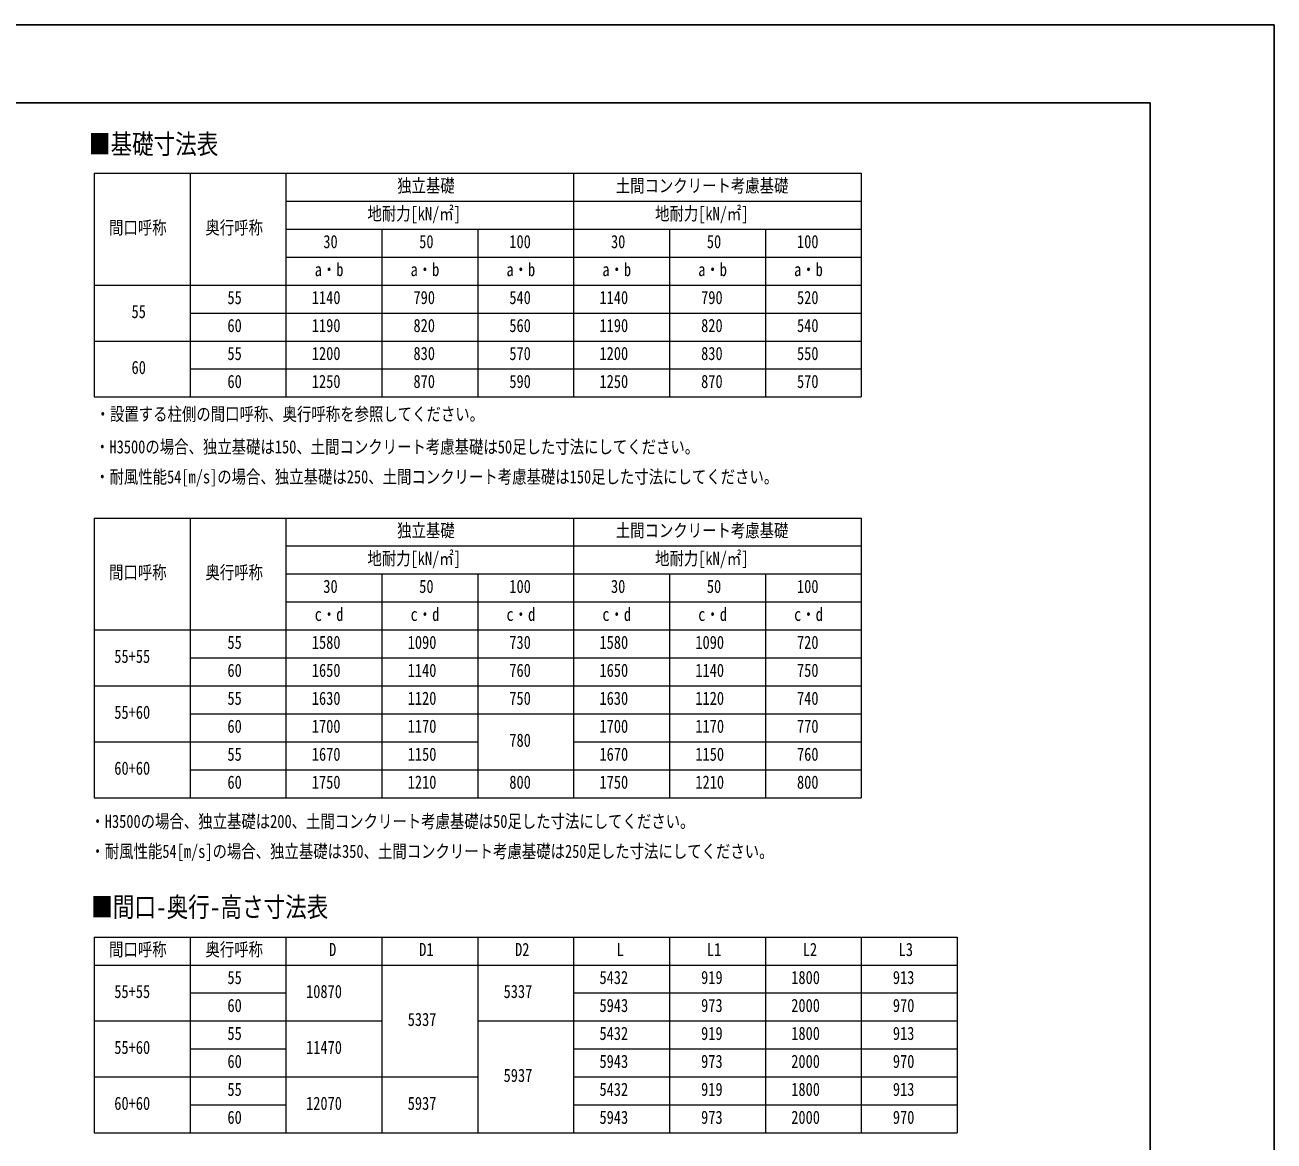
# Model space of a CAD drawing. Units: millimetres, scale not verified. Extents: x -21025 to 21025, y -14850 to 14850.
# Drawn here: x 5393 to 21025, y 884 to 14850 of the extents above; entities that cross this region are included whole.
import ezdxf
from ezdxf.enums import TextEntityAlignment as Align

# ---------------------------------------------------------------- set-up
doc = ezdxf.new("R2010")
doc.units = ezdxf.units.MM
doc.header["$LTSCALE"] = 60
doc.layers.add('0-1_TABLE1', color=7, linetype='Continuous', lineweight=18)
doc.layers.add('0-2_USER1', color=3, linetype='Continuous')
doc.layers.add('0-8_YKK_ZWAK', color=7, linetype='Continuous')
doc.styles.add('ＭＳ ゴシック', font='')
doc.styles.get('ＭＳ ゴシック').set_extended_font_data('MS Gothic')

msp = doc.modelspace()

# ---------------------------------------------------------------- linework, layer by layer
at = {"layer": '0-1_TABLE1'}
for p, q in [((6259.1, 12995), (15859.1, 12995)), ((6259.1, 12995), (6259.1, 10195)), ((7459.1, 12995), (7459.1, 10195)), ((8659.1, 12995), (8659.1, 10195)), ((12259.1, 12995), (12259.1, 10195)), ((8659.1, 12645), (15859.1, 12645)), ((8659.1, 12295), (15859.1, 12295)), ((9859.1, 12295), (9859.1, 10195)), ((11059.1, 12295), (11059.1, 10195)), ((13459.1, 12295), (13459.1, 10195)), ((14659.1, 12295), (14659.1, 10195)), ((8659.1, 11945), (15859.1, 11945)), ((6259.1, 11595), (15859.1, 11595)), ((7459.1, 11245), (15859.1, 11245)), ((6259.1, 10895), (15859.1, 10895)), ((7459.1, 10545), (15859.1, 10545)), ((6259.1, 8680), (15859.1, 8680)), ((6259.1, 8680), (6259.1, 5180)), ((7459.1, 8680), (7459.1, 5180)), ((8659.1, 8680), (8659.1, 5180)), ((12259.1, 8680), (12259.1, 5180)), ((8659.1, 8330), (15859.1, 8330)), ((8659.1, 7980), (15859.1, 7980)), ((9859.1, 7980), (9859.1, 5180)), ((11059.1, 7980), (11059.1, 5180)), ((13459.1, 7980), (13459.1, 5180)), ((14659.1, 7980), (14659.1, 5180)), ((8659.1, 7630), (15859.1, 7630)), ((6259.1, 7280), (15859.1, 7280)), ((7459.1, 6930), (15859.1, 6930)), ((6259.1, 6580), (15859.1, 6580)), ((7459.1, 6230), (15859.1, 6230)), ((6259.1, 5880), (11059.1, 5880)), ((12259.1, 5880), (15859.1, 5880)), ((7459.1, 5530), (15859.1, 5530)), ((6259.1, 3436), (17059.1, 3436)), ((6259.1, 3436), (6259.1, 986)), ((7459.1, 3436), (7459.1, 986)), ((8659.1, 3436), (8659.1, 986)), ((9859.1, 3436), (9859.1, 986)), ((11059.1, 3436), (11059.1, 986)), ((12259.1, 3436), (12259.1, 986)), ((13459.1, 3436), (13459.1, 986)), ((14659.1, 3436), (14659.1, 986)), ((15859.1, 3436), (15859.1, 986)), ((17059.1, 3436), (17059.1, 986)), ((6259.1, 3086), (17059.1, 3086)), ((7459.1, 2736), (8659.1, 2736)), ((12259.1, 2736), (17059.1, 2736)), ((6259.1, 2386), (9859.1, 2386)), ((11059.1, 2386), (17059.1, 2386)), ((7459.1, 2036), (8659.1, 2036)), ((12259.1, 2036), (17059.1, 2036)), ((6259.1, 1686), (11059.1, 1686)), ((12259.1, 1686), (17059.1, 1686)), ((7459.1, 1336), (8659.1, 1336)), ((12259.1, 1336), (17059.1, 1336)), ((6259.1, 986), (17059.1, 986))]:
    msp.add_line(p, q, dxfattribs=at)
for points in [[(15859.1, 12995), (15859.1, 12295), (15859.1, 10195)], [(6259.1, 10195), (7459.1, 10195), (15859.1, 10195)], [(15859.1, 8680), (15859.1, 7980), (15859.1, 5180)], [(6259.1, 5180), (7459.1, 5180), (15859.1, 5180)]]:
    msp.add_lwpolyline(points, dxfattribs=at)
at = {"layer": '0-8_YKK_ZWAK'}
for q in [(-19524.9, 13875), (19475.1, -12625)]:
    msp.add_line((19475.1, 13875), q, dxfattribs=at)
msp.add_lwpolyline([(-21025, -14850), (21025, -14850), (21025, 14850), (-21025, 14850)], close=True, dxfattribs=at)

# ---------------------------------------------------------------- texts
at = {"layer": '0-1_TABLE1', "style": 'ＭＳ ゴシック', "width": 0.8}
for s, p in [('独立基礎', (10051.1, 12707.5)), ('土間コンクリート考慮基礎', (12787.1, 12707.5)), ('地耐力[kN/㎡]', (9679.1, 12357.5)), ('地耐力[kN/㎡]', (13279.1, 12357.5)), ('間口呼称', (6445.1, 12182.5)), ('奥行呼称', (7651.1, 12182.5)), ('30', (9127.1, 12007.5)), ('50', (10327.1, 12007.5)), ('100', (11455.1, 12007.5)), ('30', (12727.1, 12007.5)), ('50', (13927.1, 12007.5)), ('100', (15055.1, 12007.5)), ('a・b', (9019.1, 11657.5)), ('a・b', (10219.1, 11657.5)), ('a・b', (11419.1, 11657.5)), ('a・b', (12619.1, 11657.5)), ('a・b', (13819.1, 11657.5)), ('a・b', (15019.1, 11657.5)), ('55', (7927.1, 11307.5)), ('1140', (8983.1, 11307.5)), ('790', (10255.1, 11307.5)), ('540', (11455.1, 11307.5)), ('1140', (12583.1, 11307.5)), ('790', (13855.1, 11307.5)), ('520', (15055.1, 11307.5)), ('55', (6727.1, 11132.5)), ('60', (7927.1, 10957.5)), ('1190', (8983.1, 10957.5)), ('820', (10255.1, 10957.5)), ('560', (11455.1, 10957.5)), ('1190', (12583.1, 10957.5)), ('820', (13855.1, 10957.5)), ('540', (15055.1, 10957.5)), ('55', (7927.1, 10607.5)), ('1200', (8983.1, 10607.5)), ('830', (10255.1, 10607.5)), ('570', (11455.1, 10607.5)), ('1200', (12583.1, 10607.5)), ('830', (13855.1, 10607.5)), ('550', (15055.1, 10607.5)), ('60', (6727.1, 10432.5)), ('60', (7927.1, 10257.5)), ('1250', (8983.1, 10257.5)), ('870', (10255.1, 10257.5)), ('590', (11455.1, 10257.5)), ('1250', (12583.1, 10257.5)), ('870', (13855.1, 10257.5)), ('570', (15055.1, 10257.5)), ('独立基礎', (10051.1, 8392.5)), ('土間コンクリート考慮基礎', (12787.1, 8392.5)), ('地耐力[kN/㎡]', (9679.1, 8042.5)), ('地耐力[kN/㎡]', (13279.1, 8042.5)), ('間口呼称', (6445.1, 7867.5)), ('奥行呼称', (7651.1, 7867.5)), ('30', (9127.1, 7692.5)), ('50', (10327.1, 7692.5)), ('100', (11455.1, 7692.5)), ('30', (12727.1, 7692.5)), ('50', (13927.1, 7692.5)), ('100', (15055.1, 7692.5)), ('c・d', (9019.1, 7342.5)), ('c・d', (10219.1, 7342.5)), ('c・d', (11419.1, 7342.5)), ('c・d', (12619.1, 7342.5)), ('c・d', (13819.1, 7342.5)), ('c・d', (15019.1, 7342.5)), ('55', (7927.1, 6992.5)), ('1580', (8983.1, 6992.5)), ('1090', (10183.1, 6992.5)), ('730', (11455.1, 6992.5)), ('1580', (12583.1, 6992.5)), ('1090', (13783.1, 6992.5)), ('720', (15055.1, 6992.5)), ('55+55', (6511.1, 6817.5)), ('60', (7927.1, 6642.5)), ('1650', (8983.1, 6642.5)), ('1140', (10183.1, 6642.5)), ('760', (11455.1, 6642.5)), ('1650', (12583.1, 6642.5)), ('1140', (13783.1, 6642.5)), ('750', (15055.1, 6642.5)), ('55', (7927.1, 6292.5)), ('1630', (8983.1, 6292.5)), ('1120', (10183.1, 6292.5)), ('750', (11455.1, 6292.5)), ('1630', (12583.1, 6292.5)), ('1120', (13783.1, 6292.5)), ('740', (15055.1, 6292.5)), ('55+60', (6511.1, 6117.5)), ('60', (7927.1, 5942.5)), ('1700', (8983.1, 5942.5)), ('1170', (10183.1, 5942.5)), ('1700', (12583.1, 5942.5)), ('1170', (13783.1, 5942.5)), ('770', (15055.1, 5942.5)), ('780', (11455.1, 5767.5)), ('55', (7927.1, 5592.5)), ('1670', (8983.1, 5592.5)), ('1150', (10183.1, 5592.5)), ('1670', (12583.1, 5592.5)), ('1150', (13783.1, 5592.5)), ('760', (15055.1, 5592.5)), ('60+60', (6511.1, 5417.5)), ('60', (7927.1, 5242.5)), ('1750', (8983.1, 5242.5)), ('1210', (10183.1, 5242.5)), ('800', (11455.1, 5242.5)), ('1750', (12583.1, 5242.5)), ('1210', (13783.1, 5242.5)), ('800', (15055.1, 5242.5)), ('間口呼称', (6445.1, 3148.5)), ('奥行呼称', (7651.1, 3148.5)), ('D', (9199.1, 3148.5)), ('D1', (10327.1, 3148.5)), ('D2', (11527.1, 3148.5)), ('L', (12799.1, 3148.5)), ('L1', (13927.1, 3148.5)), ('L2', (15127.1, 3148.5)), ('L3', (16327.1, 3148.5)), ('55', (7927.1, 2798.5)), ('5432', (12583.1, 2798.5)), ('919', (13855.1, 2798.5)), ('1800', (14983.1, 2798.5)), ('913', (16255.1, 2798.5)), ('55+55', (6511.1, 2623.5)), ('10870', (8911.1, 2623.5)), ('5337', (11383.1, 2623.5)), ('60', (7927.1, 2448.5)), ('5943', (12583.1, 2448.5)), ('973', (13855.1, 2448.5)), ('2000', (14983.1, 2448.5)), ('970', (16255.1, 2448.5)), ('5337', (10183.1, 2273.5)), ('55', (7927.1, 2098.5)), ('5432', (12583.1, 2098.5)), ('919', (13855.1, 2098.5)), ('1800', (14983.1, 2098.5)), ('913', (16255.1, 2098.5)), ('55+60', (6511.1, 1923.5)), ('11470', (8911.1, 1923.5)), ('60', (7927.1, 1748.5)), ('5943', (12583.1, 1748.5)), ('973', (13855.1, 1748.5)), ('2000', (14983.1, 1748.5)), ('970', (16255.1, 1748.5)), ('5937', (11383.1, 1573.5)), ('55', (7927.1, 1398.5)), ('5432', (12583.1, 1398.5)), ('919', (13855.1, 1398.5)), ('1800', (14983.1, 1398.5)), ('913', (16255.1, 1398.5)), ('60+60', (6511.1, 1223.5)), ('12070', (8911.1, 1223.5)), ('5937', (10183.1, 1223.5)), ('60', (7927.1, 1048.5)), ('5943', (12583.1, 1048.5)), ('973', (13855.1, 1048.5)), ('2000', (14983.1, 1048.5)), ('970', (16255.1, 1048.5))]:
    msp.add_text(s, height=165, dxfattribs=at).set_placement(p, align=Align.BOTTOM_LEFT)
at = {"layer": '0-2_USER1', "style": 'ＭＳ ゴシック', "width": 0.8}
for s, height, p in [('■基礎寸法表', 247.1, (6194.68, 13161.83)), ('・設置する柱側の間口呼称、奥行呼称を参照してください。', 165, (6277.15, 9848.5)), ('・H3500の場合、独立基礎は150、土間コンクリート考慮基礎は50足した寸法にしてください。', 165, (6270.85, 9438.76)), ('・耐風性能54[m/s]の場合、独立基礎は250、土間コンクリート考慮基礎は150足した寸法にしてください。', 165, (6270.85, 9063.76)), ('・H3500の場合、独立基礎は200、土間コンクリート考慮基礎は50足した寸法にしてください。', 165, (6212.15, 4752.24)), ('・耐風性能54[m/s]の場合、独立基礎は350、土間コンクリート考慮基礎は250足した寸法にしてください。', 165, (6212.15, 4377.24)), ('■間口-奥行-高さ寸法表', 247.1, (6223.15, 3614.01))]:
    msp.add_text(s, height=height, dxfattribs=at).set_placement(p, align=Align.BOTTOM_LEFT)

doc.saveas('drawing.dxf')
